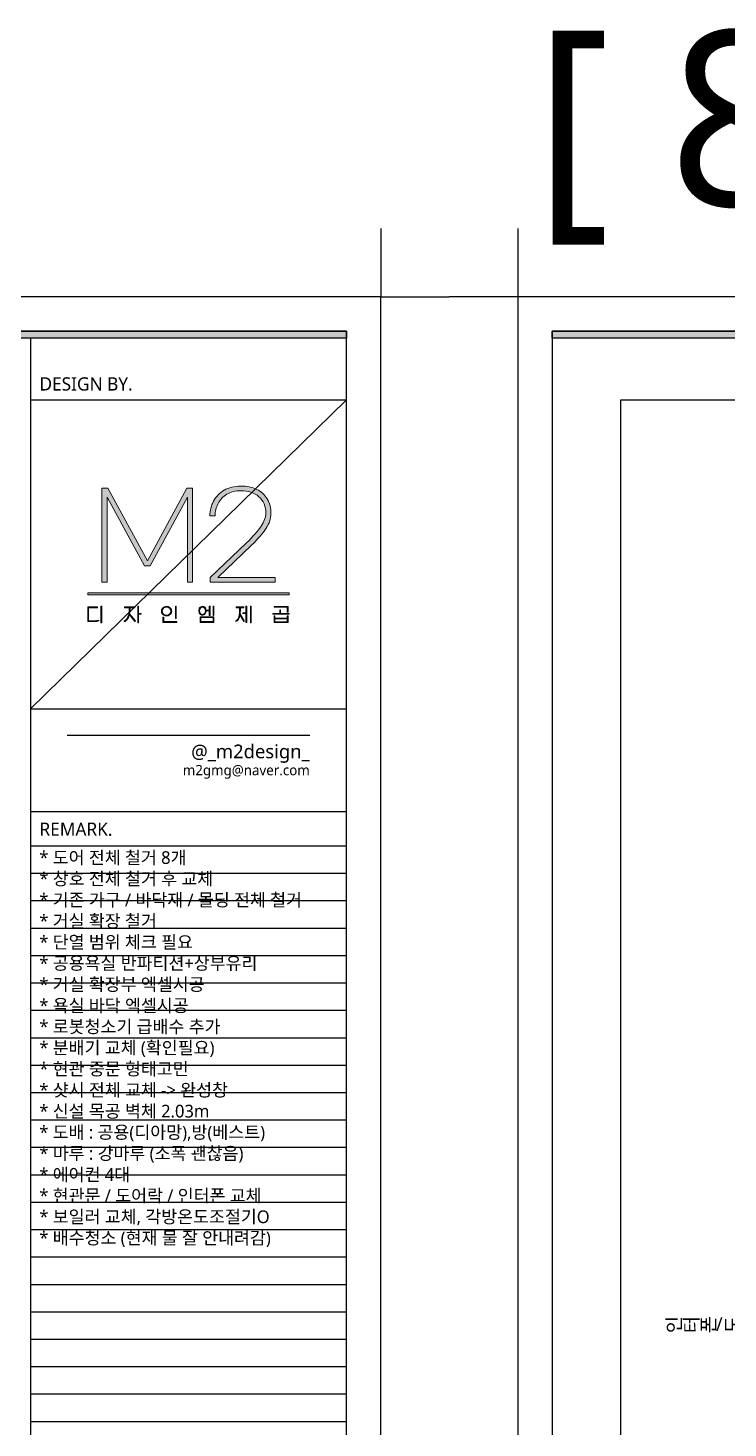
# Model space of a CAD drawing. Header units: millimetres. Extents: x -41292 to 298682, y -22072 to 33155.
# Drawn here: x 273610 to 278714, y 6749 to 16966 of the extents above; entities that cross this region are included whole.
import ezdxf
from ezdxf.enums import TextEntityAlignment as Align

# ---------------------------------------------------------------- set-up
doc = ezdxf.new("R2010")
doc.units = ezdxf.units.MM
doc.linetypes.add('CONT', pattern=[2, 1, 1])
for name, color, linetype in [('0-ELC TEXT', 7, 'Continuous'), ('03-TEXT', 3, 'Continuous'), ('_U+B808_U+C774_U+C5B4 2', 7, 'Continuous'), ('FORM(YOURNAME)-11', 1, 'Continuous'), ('S-DIM', 7, 'Continuous'), ('문자선', 3, 'Continuous'), ('인테리어_가구_제작', 6, 'Continuous')]:
    doc.layers.add(name, color=color, linetype=linetype)
doc.styles.add('HY 울릉도 L', font='@Microsoft JhengHei UI Light.ttf')
doc.styles.add('YOURNAME', font='@Microsoft JhengHei UI Light.ttf')
doc.styles.add('넥슨고딕', font='@Microsoft JhengHei Light.ttf')
doc.styles.add('돋움', font='malgun.ttf')
doc.styles.add('코레일둥고', font='@Microsoft JhengHei Light.ttf')
doc.dimstyles.new('50', dxfattribs={"dimscale": 50, "dimtxt": 2.5, "dimasz": 2.5, "dimexe": 1.25, "dimexo": 2, "dimtad": 0, "dimdec": 0, "dimtxsty": '넥슨고딕', "dimblk": 'DOTSMALL', "dimcen": 2.5, "dimclrd": 1, "dimclre": 1, "dimclrt": 2, "dimadec": 0, "dimazin": 0, "dimtfac": 1, "dimtdec": 0, "dimtix": 1, "dimtmove": 0, "dimatfit": 3, "dimldrblk": 'DOTSMALL', "dimfxl": 1.25, "dimarcsym": 0})
doc.dimstyles.new('60', dxfattribs={"dimscale": 60, "dimtxt": 2, "dimasz": 0.5, "dimexe": 1, "dimexo": 1, "dimgap": 1, "dimtad": 0, "dimdec": 0, "dimrnd": 0.05, "dimdsep": 46, "dimlunit": 6, "dimtxsty": 'HY 울릉도 L', "dimblk": 'ARCHTICK', "dimcen": 2.5, "dimdle": 1, "dimclrd": 1, "dimclre": 1, "dimclrt": 2, "dimadec": 0, "dimazin": 0, "dimtfac": 1, "dimtdec": 0, "dimtix": 1, "dimtmove": 2, "dimatfit": 3, "dimldrblk": 'ARCHTICK', "dimfxl": 1, "dimlwd": -1, "dimlwe": -1, "dimarcsym": 0})

# ---------------------------------------------------------------- blocks, each defined once
blk = doc.blocks.new('block 34')
at = {"layer": '_U+B808_U+C774_U+C5B4 2'}
h = blk.add_hatch(color=35, dxfattribs=at)
h.dxf.hatch_style = 2
h.paths.add_polyline_path([(674.6, -105.53), (675.73, -105.53), (683.42, -119.69), (691.1, -105.53), (692.22, -105.53), (692.22, -123.82), (691.22, -123.82), (691.22, -107.31), (683.97, -120.67), (682.84, -120.67), (675.59, -107.31), (675.59, -123.82), (674.6, -123.82)])
h = blk.add_hatch(color=35, dxfattribs=at)
h.dxf.hatch_style = 2
edge = h.paths.add_edge_path()
edge.add_spline(control_points=[(704.68, -105.78), (705.57, -106.21), (706.25, -106.83), (706.73, -107.63), (707.21, -108.43), (707.45, -109.38), (707.45, -110.46), (707.45, -111.43), (707.14, -112.39), (706.53, -113.34), (705.92, -114.29), (704.98, -115.38), (703.7, -116.62), (703.7, -116.62), (697.12, -122.91), (697.12, -122.91), (697.12, -122.91), (708.26, -122.91), (708.26, -122.91), (708.26, -122.91), (708.26, -123.82), (708.26, -123.82), (708.26, -123.82), (695.66, -123.82), (695.66, -123.82), (695.66, -123.82), (695.66, -122.91), (695.66, -122.91), (695.66, -122.91), (702.73, -116.15), (702.73, -116.15), (703.99, -114.93), (704.93, -113.86), (705.54, -112.95), (706.15, -112.03), (706.45, -111.2), (706.45, -110.46), (706.45, -109.07), (706.01, -107.98), (705.12, -107.2), (704.23, -106.42), (703.05, -106.03), (701.57, -106.03), (700.53, -106.03), (699.64, -106.26), (698.89, -106.71), (698.15, -107.15), (697.57, -107.75), (697.18, -108.5), (696.79, -109.25), (696.59, -110.06), (696.59, -110.94), (696.59, -110.94), (695.59, -110.94), (695.59, -110.94), (695.59, -109.89), (695.83, -108.93), (696.3, -108.05), (696.77, -107.17), (697.46, -106.46), (698.36, -105.93), (699.26, -105.4), (700.33, -105.13), (701.57, -105.13), (702.76, -105.13), (703.79, -105.35), (704.68, -105.78)], knot_values=[0, 0, 0, 0, 1, 1, 1, 2, 2, 2, 3, 3, 3, 4, 4, 4, 5, 5, 5, 6, 6, 6, 7, 7, 7, 8, 8, 8, 9, 9, 9, 10, 10, 10, 11, 11, 11, 12, 12, 12, 13, 13, 13, 14, 14, 14, 15, 15, 15, 16, 16, 16, 17, 17, 17, 18, 18, 18, 19, 19, 19, 20, 20, 20, 21, 21, 21, 22, 22, 22, 22], degree=3, periodic=0)
at = {"layer": '_U+B808_U+C774_U+C5B4 2', "lineweight": 0}
blk.add_lwpolyline([(674.6, -105.53), (675.73, -105.53), (683.42, -119.69), (691.1, -105.53), (692.22, -105.53), (692.22, -123.82), (691.22, -123.82), (691.22, -107.31), (683.97, -120.67), (682.84, -120.67), (675.59, -107.31), (675.59, -123.82), (674.6, -123.82), (674.6, -105.53)], dxfattribs=at)
blk.add_open_spline([(704.68, -105.78), (705.57, -106.21), (706.25, -106.83), (706.73, -107.63), (707.21, -108.43), (707.45, -109.38), (707.45, -110.46), (707.45, -111.43), (707.14, -112.39), (706.53, -113.34), (705.92, -114.29), (704.98, -115.38), (703.7, -116.62), (703.7, -116.62), (697.12, -122.91), (697.12, -122.91), (697.12, -122.91), (708.26, -122.91), (708.26, -122.91), (708.26, -122.91), (708.26, -123.82), (708.26, -123.82), (708.26, -123.82), (695.66, -123.82), (695.66, -123.82), (695.66, -123.82), (695.66, -122.91), (695.66, -122.91), (695.66, -122.91), (702.73, -116.15), (702.73, -116.15), (703.99, -114.93), (704.93, -113.86), (705.54, -112.95), (706.15, -112.03), (706.45, -111.2), (706.45, -110.46), (706.45, -109.07), (706.01, -107.98), (705.12, -107.2), (704.23, -106.42), (703.05, -106.03), (701.57, -106.03), (700.53, -106.03), (699.64, -106.26), (698.89, -106.71), (698.15, -107.15), (697.57, -107.75), (697.18, -108.5), (696.79, -109.25), (696.59, -110.06), (696.59, -110.94), (696.59, -110.94), (695.59, -110.94), (695.59, -110.94), (695.59, -109.89), (695.83, -108.93), (696.3, -108.05), (696.77, -107.17), (697.46, -106.46), (698.36, -105.93), (699.26, -105.4), (700.33, -105.13), (701.57, -105.13), (702.76, -105.13), (703.79, -105.35), (704.68, -105.78)], degree=3, knots=[0, 0, 0, 0, 1, 1, 1, 2, 2, 2, 3, 3, 3, 4, 4, 4, 5, 5, 5, 6, 6, 6, 7, 7, 7, 8, 8, 8, 9, 9, 9, 10, 10, 10, 11, 11, 11, 12, 12, 12, 13, 13, 13, 14, 14, 14, 15, 15, 15, 16, 16, 16, 17, 17, 17, 18, 18, 18, 19, 19, 19, 20, 20, 20, 21, 21, 21, 22, 22, 22, 22], dxfattribs=at)
blk = doc.blocks.new('block 35')
at = {"layer": '_U+B808_U+C774_U+C5B4 2'}
h = blk.add_hatch(color=35, dxfattribs=at)
h.dxf.hatch_style = 2
edge = h.paths.add_edge_path()
edge.add_spline(control_points=[(673.72, -128.8), (673.72, -128.8), (672, -128.8), (672, -128.8), (672, -128.8), (672, -131.36), (672, -131.36), (672, -131.36), (673.14, -131.36), (673.14, -131.36), (673.29, -131.36), (673.44, -131.34), (673.6, -131.31), (673.75, -131.28), (673.88, -131.24), (673.98, -131.2), (673.98, -131.2), (673.98, -131.35), (673.98, -131.35), (673.88, -131.4), (673.75, -131.44), (673.6, -131.47), (673.45, -131.49), (673.3, -131.51), (673.14, -131.51), (673.14, -131.51), (671.83, -131.51), (671.83, -131.51), (671.83, -131.51), (671.83, -128.65), (671.83, -128.65), (671.83, -128.65), (673.72, -128.65), (673.72, -128.65), (673.72, -128.65), (673.72, -128.8), (673.72, -128.8)], knot_values=[0, 0, 0, 0, 1, 1, 1, 2, 2, 2, 3, 3, 3, 4, 4, 4, 5, 5, 5, 6, 6, 6, 7, 7, 7, 8, 8, 8, 9, 9, 9, 10, 10, 10, 11, 11, 11, 12, 12, 12, 12], degree=3, periodic=0)
h.paths.add_polyline_path([(674.54, -131.73), (674.38, -131.74), (674.38, -128.5), (674.54, -128.5)])
h = blk.add_hatch(color=35, dxfattribs=at)
h.dxf.hatch_style = 2
edge = h.paths.add_edge_path()
edge.add_spline(control_points=[(679.96, -130.01), (679.96, -130.01), (681.09, -131.37), (681.09, -131.37), (681.09, -131.37), (680.96, -131.47), (680.96, -131.47), (680.96, -131.47), (679.92, -130.19), (679.92, -130.19), (679.82, -130.57), (679.69, -130.87), (679.52, -131.09), (679.35, -131.32), (679.14, -131.46), (678.9, -131.51), (678.9, -131.51), (678.9, -131.36), (678.9, -131.36), (679.11, -131.3), (679.3, -131.16), (679.45, -130.93), (679.6, -130.7), (679.71, -130.39), (679.79, -130.03), (679.86, -129.66), (679.91, -129.25), (679.91, -128.8), (679.91, -128.8), (678.97, -128.8), (678.97, -128.8), (678.97, -128.8), (678.97, -128.65), (678.97, -128.65), (678.97, -128.65), (681, -128.65), (681, -128.65), (681, -128.65), (681, -128.8), (681, -128.8), (681, -128.8), (680.07, -128.8), (680.07, -128.8), (680.06, -129.26), (680.03, -129.66), (679.96, -130.01)], knot_values=[0, 0, 0, 0, 1, 1, 1, 2, 2, 2, 3, 3, 3, 4, 4, 4, 5, 5, 5, 6, 6, 6, 7, 7, 7, 8, 8, 8, 9, 9, 9, 10, 10, 10, 11, 11, 11, 12, 12, 12, 13, 13, 13, 14, 14, 14, 15, 15, 15, 15], degree=3, periodic=0)
h.paths.add_polyline_path([(682.21, -130.06), (681.69, -130.06), (681.69, -131.73), (681.54, -131.73), (681.54, -128.5), (681.69, -128.5), (681.69, -129.92), (682.21, -129.92)])
h = blk.add_hatch(color=35, dxfattribs=at)
h.dxf.hatch_style = 2
edge = h.paths.add_edge_path()
edge.add_spline(control_points=[(687.69, -128.68), (687.84, -128.76), (687.95, -128.87), (688.03, -129.01), (688.11, -129.15), (688.15, -129.3), (688.15, -129.47), (688.15, -129.64), (688.11, -129.8), (688.03, -129.94), (687.95, -130.08), (687.84, -130.19), (687.69, -130.27), (687.54, -130.35), (687.36, -130.39), (687.15, -130.39), (686.95, -130.39), (686.77, -130.35), (686.62, -130.27), (686.47, -130.19), (686.36, -130.08), (686.28, -129.94), (686.2, -129.8), (686.16, -129.64), (686.16, -129.47), (686.16, -129.3), (686.2, -129.15), (686.28, -129.01), (686.36, -128.87), (686.47, -128.76), (686.62, -128.68), (686.77, -128.6), (686.95, -128.56), (687.15, -128.56), (687.36, -128.56), (687.54, -128.6), (687.69, -128.68)], knot_values=[0, 0, 0, 0, 1, 1, 1, 2, 2, 2, 3, 3, 3, 4, 4, 4, 5, 5, 5, 6, 6, 6, 7, 7, 7, 8, 8, 8, 9, 9, 9, 10, 10, 10, 11, 11, 11, 12, 12, 12, 12], degree=3, periodic=0)
edge = h.paths.add_edge_path()
edge.add_spline(control_points=[(686.72, -128.79), (686.59, -128.86), (686.49, -128.95), (686.43, -129.07), (686.36, -129.18), (686.32, -129.32), (686.32, -129.47), (686.32, -129.63), (686.36, -129.76), (686.43, -129.88), (686.49, -130), (686.59, -130.09), (686.72, -130.15), (686.84, -130.22), (686.99, -130.25), (687.15, -130.25), (687.32, -130.25), (687.46, -130.22), (687.59, -130.15), (687.72, -130.09), (687.81, -130), (687.88, -129.88), (687.95, -129.76), (687.98, -129.63), (687.98, -129.47), (687.98, -129.32), (687.95, -129.18), (687.88, -129.07), (687.81, -128.95), (687.72, -128.86), (687.59, -128.79), (687.46, -128.73), (687.32, -128.7), (687.15, -128.7), (686.99, -128.7), (686.84, -128.73), (686.72, -128.79)], knot_values=[0, 0, 0, 0, 1, 1, 1, 2, 2, 2, 3, 3, 3, 4, 4, 4, 5, 5, 5, 6, 6, 6, 7, 7, 7, 8, 8, 8, 9, 9, 9, 10, 10, 10, 11, 11, 11, 12, 12, 12, 12], degree=3, periodic=0)
h.paths.add_polyline_path([(686.6, -131.51), (689.15, -131.51), (689.15, -131.66), (686.44, -131.66), (686.44, -130.66), (686.6, -130.66)])
h.paths.add_polyline_path([(689.03, -130.91), (688.87, -130.91), (688.87, -128.5), (689.03, -128.5)])
h = blk.add_hatch(color=35, dxfattribs=at)
h.dxf.hatch_style = 2
edge = h.paths.add_edge_path()
edge.add_spline(control_points=[(694.67, -130), (694.55, -130.16), (694.37, -130.23), (694.14, -130.23), (693.91, -130.23), (693.73, -130.16), (693.61, -130), (693.48, -129.84), (693.42, -129.64), (693.42, -129.39), (693.42, -129.14), (693.48, -128.94), (693.61, -128.78), (693.73, -128.62), (693.91, -128.54), (694.14, -128.54), (694.35, -128.54), (694.51, -128.61), (694.63, -128.74), (694.75, -128.87), (694.83, -129.04), (694.85, -129.25), (694.85, -129.25), (695.45, -129.25), (695.45, -129.25), (695.45, -129.25), (695.45, -128.52), (695.45, -128.52), (695.45, -128.52), (695.61, -128.52), (695.61, -128.52), (695.61, -128.52), (695.61, -130.29), (695.61, -130.29), (695.61, -130.29), (695.45, -130.29), (695.45, -130.29), (695.45, -130.29), (695.45, -129.4), (695.45, -129.4), (695.45, -129.4), (694.86, -129.4), (694.86, -129.4), (694.85, -129.64), (694.79, -129.85), (694.67, -130)], knot_values=[0, 0, 0, 0, 1, 1, 1, 2, 2, 2, 3, 3, 3, 4, 4, 4, 5, 5, 5, 6, 6, 6, 7, 7, 7, 8, 8, 8, 9, 9, 9, 10, 10, 10, 11, 11, 11, 12, 12, 12, 13, 13, 13, 14, 14, 14, 15, 15, 15, 15], degree=3, periodic=0)
edge = h.paths.add_edge_path()
edge.add_spline(control_points=[(693.73, -129.9), (693.83, -130.03), (693.97, -130.09), (694.14, -130.09), (694.31, -130.09), (694.45, -130.03), (694.55, -129.9), (694.65, -129.78), (694.7, -129.61), (694.7, -129.39), (694.7, -129.17), (694.65, -129), (694.55, -128.87), (694.45, -128.75), (694.31, -128.69), (694.14, -128.69), (693.97, -128.69), (693.83, -128.75), (693.73, -128.87), (693.63, -129), (693.58, -129.17), (693.58, -129.39), (693.58, -129.61), (693.63, -129.78), (693.73, -129.9)], knot_values=[0, 0, 0, 0, 1, 1, 1, 2, 2, 2, 3, 3, 3, 4, 4, 4, 5, 5, 5, 6, 6, 6, 7, 7, 7, 8, 8, 8, 8], degree=3, periodic=0)
h.paths.add_polyline_path([(693.69, -130.55), (696.36, -130.55), (696.36, -131.66), (693.69, -131.66)])
h.paths.add_polyline_path([(693.85, -131.51), (696.2, -131.51), (696.2, -130.7), (693.85, -130.7)])
h.paths.add_polyline_path([(696.36, -128.5), (696.36, -130.32), (696.2, -130.32), (696.2, -128.5)])
h = blk.add_hatch(color=35, dxfattribs=at)
h.dxf.hatch_style = 2
edge = h.paths.add_edge_path()
edge.add_spline(control_points=[(701.46, -129.93), (701.46, -129.93), (702.28, -131.39), (702.28, -131.39), (702.28, -131.39), (702.15, -131.47), (702.15, -131.47), (702.15, -131.47), (701.43, -130.17), (701.43, -130.17), (701.3, -130.94), (701.03, -131.39), (700.63, -131.51), (700.63, -131.51), (700.63, -131.35), (700.63, -131.35), (700.88, -131.26), (701.06, -130.99), (701.18, -130.55), (701.3, -130.1), (701.37, -129.52), (701.37, -128.8), (701.37, -128.8), (700.67, -128.8), (700.67, -128.8), (700.67, -128.8), (700.67, -128.65), (700.67, -128.65), (700.67, -128.65), (702.19, -128.65), (702.19, -128.65), (702.19, -128.65), (702.19, -128.8), (702.19, -128.8), (702.19, -128.8), (701.53, -128.8), (701.53, -128.8), (701.52, -129.25), (701.5, -129.63), (701.46, -129.93)], knot_values=[0, 0, 0, 0, 1, 1, 1, 2, 2, 2, 3, 3, 3, 4, 4, 4, 5, 5, 5, 6, 6, 6, 7, 7, 7, 8, 8, 8, 9, 9, 9, 10, 10, 10, 11, 11, 11, 12, 12, 12, 13, 13, 13, 13], degree=3, periodic=0)
h.paths.add_polyline_path([(702.59, -128.52), (702.75, -128.52), (702.75, -131.68), (702.59, -131.68), (702.59, -129.95), (702, -129.95), (702, -129.8), (702.59, -129.8)])
h.paths.add_polyline_path([(703.61, -128.5), (703.61, -131.73), (703.45, -131.73), (703.45, -128.5)])
h = blk.add_hatch(color=35, dxfattribs=at)
h.dxf.hatch_style = 2
h.paths.add_polyline_path([(711.02, -129.93), (711.02, -130.07), (707.82, -130.07), (707.82, -129.93), (709.16, -129.93), (709.16, -129.2), (709.32, -129.2), (709.32, -129.93)])
h.paths.add_polyline_path([(710.61, -128.72), (708.07, -128.72), (708.07, -128.57), (710.77, -128.57), (710.77, -129.64), (710.61, -129.64)])
h.paths.add_polyline_path([(710.61, -130.36), (710.77, -130.36), (710.77, -131.66), (708.08, -131.66), (708.08, -130.36), (708.24, -130.36), (708.24, -130.83), (710.61, -130.83)])
h.paths.add_polyline_path([(710.61, -131.52), (710.61, -130.97), (708.24, -130.97), (708.24, -131.52)])
at = {"layer": '_U+B808_U+C774_U+C5B4 2', "lineweight": 0}
for points in [[(674.54, -131.73), (674.38, -131.74), (674.38, -128.5), (674.54, -128.5), (674.54, -131.73)], [(682.21, -130.06), (681.69, -130.06), (681.69, -131.73), (681.54, -131.73), (681.54, -128.5), (681.69, -128.5), (681.69, -129.92), (682.21, -129.92), (682.21, -130.06)], [(686.6, -131.51), (689.15, -131.51), (689.15, -131.66), (686.44, -131.66), (686.44, -130.66), (686.6, -130.66), (686.6, -131.51)], [(689.03, -130.91), (688.87, -130.91), (688.87, -128.5), (689.03, -128.5), (689.03, -130.91)], [(693.69, -130.55), (696.36, -130.55), (696.36, -131.66), (693.69, -131.66), (693.69, -130.55)], [(693.85, -131.51), (696.2, -131.51), (696.2, -130.7), (693.85, -130.7), (693.85, -131.51)], [(696.36, -128.5), (696.36, -130.32), (696.2, -130.32), (696.2, -128.5), (696.36, -128.5)], [(702.59, -128.52), (702.75, -128.52), (702.75, -131.68), (702.59, -131.68), (702.59, -129.95), (702, -129.95), (702, -129.8), (702.59, -129.8), (702.59, -128.52)], [(703.61, -128.5), (703.61, -131.73), (703.45, -131.73), (703.45, -128.5), (703.61, -128.5)], [(711.02, -129.93), (711.02, -130.07), (707.82, -130.07), (707.82, -129.93), (709.16, -129.93), (709.16, -129.2), (709.32, -129.2), (709.32, -129.93), (711.02, -129.93)], [(710.61, -128.72), (708.07, -128.72), (708.07, -128.57), (710.77, -128.57), (710.77, -129.64), (710.61, -129.64), (710.61, -128.72)], [(710.61, -130.36), (710.77, -130.36), (710.77, -131.66), (708.08, -131.66), (708.08, -130.36), (708.24, -130.36), (708.24, -130.83), (710.61, -130.83), (710.61, -130.36)], [(710.61, -131.52), (710.61, -130.97), (708.24, -130.97), (708.24, -131.52), (710.61, -131.52)]]:
    blk.add_lwpolyline(points, dxfattribs=at)
for points, knots in [([(673.72, -128.8), (673.72, -128.8), (672, -128.8), (672, -128.8), (672, -128.8), (672, -131.36), (672, -131.36), (672, -131.36), (673.14, -131.36), (673.14, -131.36), (673.29, -131.36), (673.44, -131.34), (673.6, -131.31), (673.75, -131.28), (673.88, -131.24), (673.98, -131.2), (673.98, -131.2), (673.98, -131.35), (673.98, -131.35), (673.88, -131.4), (673.75, -131.44), (673.6, -131.47), (673.45, -131.49), (673.3, -131.51), (673.14, -131.51), (673.14, -131.51), (671.83, -131.51), (671.83, -131.51), (671.83, -131.51), (671.83, -128.65), (671.83, -128.65), (671.83, -128.65), (673.72, -128.65), (673.72, -128.65), (673.72, -128.65), (673.72, -128.8), (673.72, -128.8)], [0, 0, 0, 0, 1, 1, 1, 2, 2, 2, 3, 3, 3, 4, 4, 4, 5, 5, 5, 6, 6, 6, 7, 7, 7, 8, 8, 8, 9, 9, 9, 10, 10, 10, 11, 11, 11, 12, 12, 12, 12]), ([(679.96, -130.01), (679.96, -130.01), (681.09, -131.37), (681.09, -131.37), (681.09, -131.37), (680.96, -131.47), (680.96, -131.47), (680.96, -131.47), (679.92, -130.19), (679.92, -130.19), (679.82, -130.57), (679.69, -130.87), (679.52, -131.09), (679.35, -131.32), (679.14, -131.46), (678.9, -131.51), (678.9, -131.51), (678.9, -131.36), (678.9, -131.36), (679.11, -131.3), (679.3, -131.16), (679.45, -130.93), (679.6, -130.7), (679.71, -130.39), (679.79, -130.03), (679.86, -129.66), (679.91, -129.25), (679.91, -128.8), (679.91, -128.8), (678.97, -128.8), (678.97, -128.8), (678.97, -128.8), (678.97, -128.65), (678.97, -128.65), (678.97, -128.65), (681, -128.65), (681, -128.65), (681, -128.65), (681, -128.8), (681, -128.8), (681, -128.8), (680.07, -128.8), (680.07, -128.8), (680.06, -129.26), (680.03, -129.66), (679.96, -130.01)], [0, 0, 0, 0, 1, 1, 1, 2, 2, 2, 3, 3, 3, 4, 4, 4, 5, 5, 5, 6, 6, 6, 7, 7, 7, 8, 8, 8, 9, 9, 9, 10, 10, 10, 11, 11, 11, 12, 12, 12, 13, 13, 13, 14, 14, 14, 15, 15, 15, 15]), ([(687.69, -128.68), (687.84, -128.76), (687.95, -128.87), (688.03, -129.01), (688.11, -129.15), (688.15, -129.3), (688.15, -129.47), (688.15, -129.64), (688.11, -129.8), (688.03, -129.94), (687.95, -130.08), (687.84, -130.19), (687.69, -130.27), (687.54, -130.35), (687.36, -130.39), (687.15, -130.39), (686.95, -130.39), (686.77, -130.35), (686.62, -130.27), (686.47, -130.19), (686.36, -130.08), (686.28, -129.94), (686.2, -129.8), (686.16, -129.64), (686.16, -129.47), (686.16, -129.3), (686.2, -129.15), (686.28, -129.01), (686.36, -128.87), (686.47, -128.76), (686.62, -128.68), (686.77, -128.6), (686.95, -128.56), (687.15, -128.56), (687.36, -128.56), (687.54, -128.6), (687.69, -128.68)], [0, 0, 0, 0, 1, 1, 1, 2, 2, 2, 3, 3, 3, 4, 4, 4, 5, 5, 5, 6, 6, 6, 7, 7, 7, 8, 8, 8, 9, 9, 9, 10, 10, 10, 11, 11, 11, 12, 12, 12, 12]), ([(686.72, -128.79), (686.59, -128.86), (686.49, -128.95), (686.43, -129.07), (686.36, -129.18), (686.32, -129.32), (686.32, -129.47), (686.32, -129.63), (686.36, -129.76), (686.43, -129.88), (686.49, -130), (686.59, -130.09), (686.72, -130.15), (686.84, -130.22), (686.99, -130.25), (687.15, -130.25), (687.32, -130.25), (687.46, -130.22), (687.59, -130.15), (687.72, -130.09), (687.81, -130), (687.88, -129.88), (687.95, -129.76), (687.98, -129.63), (687.98, -129.47), (687.98, -129.32), (687.95, -129.18), (687.88, -129.07), (687.81, -128.95), (687.72, -128.86), (687.59, -128.79), (687.46, -128.73), (687.32, -128.7), (687.15, -128.7), (686.99, -128.7), (686.84, -128.73), (686.72, -128.79)], [0, 0, 0, 0, 1, 1, 1, 2, 2, 2, 3, 3, 3, 4, 4, 4, 5, 5, 5, 6, 6, 6, 7, 7, 7, 8, 8, 8, 9, 9, 9, 10, 10, 10, 11, 11, 11, 12, 12, 12, 12]), ([(694.67, -130), (694.55, -130.16), (694.37, -130.23), (694.14, -130.23), (693.91, -130.23), (693.73, -130.16), (693.61, -130), (693.48, -129.84), (693.42, -129.64), (693.42, -129.39), (693.42, -129.14), (693.48, -128.94), (693.61, -128.78), (693.73, -128.62), (693.91, -128.54), (694.14, -128.54), (694.35, -128.54), (694.51, -128.61), (694.63, -128.74), (694.75, -128.87), (694.83, -129.04), (694.85, -129.25), (694.85, -129.25), (695.45, -129.25), (695.45, -129.25), (695.45, -129.25), (695.45, -128.52), (695.45, -128.52), (695.45, -128.52), (695.61, -128.52), (695.61, -128.52), (695.61, -128.52), (695.61, -130.29), (695.61, -130.29), (695.61, -130.29), (695.45, -130.29), (695.45, -130.29), (695.45, -130.29), (695.45, -129.4), (695.45, -129.4), (695.45, -129.4), (694.86, -129.4), (694.86, -129.4), (694.85, -129.64), (694.79, -129.85), (694.67, -130)], [0, 0, 0, 0, 1, 1, 1, 2, 2, 2, 3, 3, 3, 4, 4, 4, 5, 5, 5, 6, 6, 6, 7, 7, 7, 8, 8, 8, 9, 9, 9, 10, 10, 10, 11, 11, 11, 12, 12, 12, 13, 13, 13, 14, 14, 14, 15, 15, 15, 15]), ([(693.73, -129.9), (693.83, -130.03), (693.97, -130.09), (694.14, -130.09), (694.31, -130.09), (694.45, -130.03), (694.55, -129.9), (694.65, -129.78), (694.7, -129.61), (694.7, -129.39), (694.7, -129.17), (694.65, -129), (694.55, -128.87), (694.45, -128.75), (694.31, -128.69), (694.14, -128.69), (693.97, -128.69), (693.83, -128.75), (693.73, -128.87), (693.63, -129), (693.58, -129.17), (693.58, -129.39), (693.58, -129.61), (693.63, -129.78), (693.73, -129.9)], [0, 0, 0, 0, 1, 1, 1, 2, 2, 2, 3, 3, 3, 4, 4, 4, 5, 5, 5, 6, 6, 6, 7, 7, 7, 8, 8, 8, 8]), ([(701.46, -129.93), (701.46, -129.93), (702.28, -131.39), (702.28, -131.39), (702.28, -131.39), (702.15, -131.47), (702.15, -131.47), (702.15, -131.47), (701.43, -130.17), (701.43, -130.17), (701.3, -130.94), (701.03, -131.39), (700.63, -131.51), (700.63, -131.51), (700.63, -131.35), (700.63, -131.35), (700.88, -131.26), (701.06, -130.99), (701.18, -130.55), (701.3, -130.1), (701.37, -129.52), (701.37, -128.8), (701.37, -128.8), (700.67, -128.8), (700.67, -128.8), (700.67, -128.8), (700.67, -128.65), (700.67, -128.65), (700.67, -128.65), (702.19, -128.65), (702.19, -128.65), (702.19, -128.65), (702.19, -128.8), (702.19, -128.8), (702.19, -128.8), (701.53, -128.8), (701.53, -128.8), (701.52, -129.25), (701.5, -129.63), (701.46, -129.93)], [0, 0, 0, 0, 1, 1, 1, 2, 2, 2, 3, 3, 3, 4, 4, 4, 5, 5, 5, 6, 6, 6, 7, 7, 7, 8, 8, 8, 9, 9, 9, 10, 10, 10, 11, 11, 11, 12, 12, 12, 13, 13, 13, 13])]:
    blk.add_open_spline(points, degree=3, knots=knots, dxfattribs=at)
blk = doc.blocks.new('block 33')
at = {"layer": '_U+B808_U+C774_U+C5B4 2'}
for name in ['block 34', 'block 35']:
    blk.add_blockref(name, (0, 0), dxfattribs=at)
blk = doc.blocks.new('block 32')
at = {"layer": '_U+B808_U+C774_U+C5B4 2'}
h = blk.add_hatch(color=35, dxfattribs=at)
h.dxf.hatch_style = 2
h.paths.add_polyline_path([(711.02, -126.32), (671.83, -126.32), (671.83, -125.91), (711.02, -125.91)])
at = {"layer": '_U+B808_U+C774_U+C5B4 2', "lineweight": 0}
blk.add_lwpolyline([(711.02, -126.32), (671.83, -126.32), (671.83, -125.91), (711.02, -125.91), (711.02, -126.32)], dxfattribs=at)
at = {"layer": '_U+B808_U+C774_U+C5B4 2'}
blk.add_blockref('block 33', (0, 0), dxfattribs=at)
blk = doc.blocks.new('FORM-ELEVATION')
at = {"layer": 'FORM(YOURNAME)-11'}
h = blk.add_hatch(color=256, dxfattribs=at)
h.dxf.hatch_style = 1
h.paths.add_polyline_path([(-10309, 35708), (71691, 35708), (71691, 35508), (-10309, 35508)])
h.paths.add_polyline_path([(-10309, -21492), (71691, -21492), (71691, -21692), (-10309, -21692)])
at = {"layer": 'Defpoints', "color": 158}
for p, q in [((62481, 35508), (62481, -21492)), ((62481, 33708), (71691, 33708)), ((62481, 24686), (71691, 33708)), ((62481, 24686), (71691, 24686)), ((62481, 20686), (71691, 20686)), ((62481, 19886), (71691, 19886)), ((62481, 19086), (71691, 19086)), ((62481, 18286), (71691, 18286)), ((62481, 17486), (71691, 17486)), ((62481, 16686), (71691, 16686)), ((62481, 15886), (71691, 15886)), ((62481, 15086), (71691, 15086)), ((62481, 14286), (71691, 14286)), ((62481, 13486), (71691, 13486)), ((62481, 12686), (71691, 12686)), ((62481, 11886), (71691, 11886)), ((62481, 11086), (71691, 11086)), ((62481, 10286), (71691, 10286)), ((62481, 9486), (71691, 9486)), ((62481, 8686), (71691, 8686)), ((62481, 7886), (71691, 7886)), ((62481, 7086), (71691, 7086)), ((62481, 6286), (71691, 6286)), ((62481, 5486), (71691, 5486)), ((62481, 4686), (71691, 4686)), ((62481, 3886), (71691, 3886))]:
    blk.add_line(p, q, dxfattribs=at)
at = {"layer": 'Defpoints', "color": 1}
for points in [[(-11309, 38708), (-11309, 36708), (-13309, 36708)], [(72691, 38708), (72691, 36708), (74691, 36708)]]:
    blk.add_lwpolyline(points, dxfattribs=at)
at = {"layer": 'Defpoints', "color": 158}
blk.add_lwpolyline([(-10309, -21692), (71691, -21692), (71691, 35708), (-10309, 35708)], close=True, dxfattribs=at)
at = {"layer": 'Defpoints'}
blk.add_lwpolyline([(-8309, 33708), (61071, 33708), (61071, -19692), (-8309, -19692)], close=True, dxfattribs=at)
at = {"layer": 'FORM(YOURNAME)-11', "color": 251}
blk.add_line((63550, 23916), (70622, 23916), dxfattribs=at)
at = {"layer": 'FORM(YOURNAME)-11', "color": 14}
blk.add_line((62481, 21686), (71691, 21686), dxfattribs=at)
at = {"layer": 'FORM(YOURNAME)-11', "color": 250}
blk.add_lwpolyline([(-11309, -22692), (72691, -22692), (72691, 36708), (-11309, 36708)], close=True, dxfattribs=at)
at = {"layer": 'FORM(YOURNAME)-11'}
blk.add_lwpolyline([(-10309, 35708), (71691, 35708), (71691, 35508), (-10309, 35508)], close=True, dxfattribs=at)
at = {"layer": '_U+B808_U+C774_U+C5B4 2', "xscale": 150, "yscale": 150, "zscale": 150}
blk.add_blockref('block 32', (-36628, 46957), dxfattribs=at)
at = {"layer": 'FORM(YOURNAME)-11', "color": 14, "style": 'YOURNAME'}
for s, p in [('DESIGN BY.', (62739, 34170)), ('REMARK.', (62739, 21172))]:
    blk.add_text(s, height=386.1, dxfattribs=at).set_placement(p, align=Align.MIDDLE_LEFT)
for s, height, width, p in [('@_m2design_', 400, 1.03, (70622, 23242)), ('m2gmg@naver.com', 300, 0.995, (70622, 22747))]:
    blk.add_text(s, height=height, dxfattribs=dict(at, width=width)).set_placement(p, align=Align.RIGHT)
at = {"layer": 'FORM(YOURNAME)-11', "color": 3, "style": 'YOURNAME'}
for tag, height, p in [('1', 451, (71041, -1219)), ('2', 451, (71041, -1863)), ('3', 451, (71041, -3150)), ('4', 451, (71041, -5081)), ('5', 515, (71041, -7398)), ('6', 515, (71041, -9650)), ('7', 515, (71041, -11903)), ('8', 515, (71041, -14155)), ('9', 515, (71041, -16408)), ('10', 515, (66791, -18596)), ('11', 515, (71041, -18660)), ('12', 515, (66791, -20848)), ('13', 515, (71041, -20848))]:
    blk.add_attdef(tag, text='', height=height, dxfattribs=at).set_placement(p, align=Align.MIDDLE_RIGHT)
blk = doc.blocks.new('_DotSmall')
at = {"color": 0, "linetype": 'ByBlock', "const_width": 0.5}
blk.add_lwpolyline([(-0.0625, 0, 1), (0.0625, 0, 1)], format="xyb", close=True, dxfattribs=at)
blk = doc.blocks.new('_ArchTick')
at = {"color": 0, "linetype": 'ByBlock', "const_width": 0.15}
blk.add_lwpolyline([(-0.5, -0.5), (0.5, 0.5)], dxfattribs=at)
blk = doc.blocks.new('*D578')
at = {"layer": 'Defpoints', "color": 0, "transparency": 16777216}
for p in [(289033, 12089), (289033, 8489), (289178, 8489), (275458, -11031), (275633, -11031), (275458, -11465)]:
    blk.add_point(p, dxfattribs=at)
at = {"layer": 'S-DIM', "color": 1, "transparency": 16777216}
for p, q in [((289093, 12089), (289238, 12089)), ((289178, 12149), (289178, 10002)), ((289178, 8429), (289178, 9507)), ((289093, 8489), (289238, 8489))]:
    blk.add_line(p, q, dxfattribs=at)
at = {"layer": 'S-DIM', "color": 1, "lineweight": -2, "transparency": 16777216}
for p, q in [((275558, -11031), (275696, -11031)), ((275633, -11031), (275633, -11086)), ((275633, -11465), (275633, -11410)), ((275558, -11465), (275696, -11465))]:
    blk.add_line(p, q, dxfattribs=at)
at = {"layer": 'S-DIM', "color": 1, "transparency": 16777216, "xscale": 30, "yscale": 30, "zscale": 30}
for p, rotation in [((289178, 12089), 90), ((289178, 8489), 270)]:
    blk.add_blockref('_ArchTick', p, dxfattribs=dict(at, rotation=rotation))
at = {"layer": 'S-DIM', "color": 1, "lineweight": -2, "transparency": 16777216, "xscale": 125, "yscale": 125, "zscale": 125}
for p, rotation in [((275633, -11031), 90), ((275633, -11465), 270)]:
    blk.add_blockref('_DotSmall', p, dxfattribs=dict(at, rotation=rotation))
at = {"layer": 'S-DIM', "color": 2, "transparency": 16777216, "attachment_point": 5, "rotation": 90}
for s, insert, char_height, style in [('3,600', (289178, 9754), 120, 'HY 울릉도 L'), ('435', (275633, -11248), 125, '넥슨고딕')]:
    blk.add_mtext(s, dxfattribs=dict(at, insert=insert, char_height=char_height, style=style))

msp = doc.modelspace()

# ---------------------------------------------------------------- block references
at = {"layer": '인테리어_가구_제작', "color": 8, "linetype": 'CONT', "ltscale": 200, "xscale": 0.25, "yscale": 0.25, "zscale": 0.25}
for p in [(258008.82, 5826.1), (280008.82, 5826.1)]:
    msp.add_blockref('FORM-ELEVATION', p, dxfattribs=at)

# ---------------------------------------------------------------- texts
at = {"layer": '0-ELC TEXT', "style": '코레일둥고'}
msp.add_text('인터폰/도어락교체 (지문인식)', height=100, dxfattribs=at).set_placement((278250.47, 7457.71))
at = {"layer": '03-TEXT', "style": '코레일둥고'}
msp.add_text('[ 8.10 ]', height=1279.111, dxfattribs=at).set_placement((279936.83, 15667.21), align=Align.CENTER)
at = {"layer": '문자선', "insert": (273692.4, 10958.03), "char_height": 92.4885, "attachment_point": 1, "style": '돋움'}
msp.add_mtext_dynamic_manual_height_columns('* 도어 전체 철거 8개  \\P* 창호 전체 철거 후 교체\\P* 기존 가구 / 바닥재 / 몰딩 전체 철거\\P* 거실 확장 철거\\P* 단열 범위 체크 필요\\P* 공용욕실 반파티션+상부유리\\P* 거실 확장부 엑셀시공\\P* 욕실 바닥 엑셀시공\\P* 로봇청소기 급배수 추가\\P* 분배기 교체 (확인필요)\\P* 현관 중문 형태고민\\P* 샷시 전체 교체 -> 완성창\\P* 신설 목공 벽체 2.03m\\P* 도배 : 공용(디아망),방(베스트)\\P* 마루 : 강마루 (소폭 괜찮음)\\P* 에어컨 4대\\P* 현관문 / 도어락 / 인터폰 교체\\P* 보일러 교체, 각방온도조절기O\\P* 배수청소 (현재 물 잘 안내려감)', width=2262.594, gutter_width=137.54, heights=[4378.96], dxfattribs=at)

# ---------------------------------------------------------------- dimensions: what is measured, and where the dimension line sits
at = {"layer": 'S-DIM'}
dim = msp.add_linear_dim(base=(275633.18, -11030.75), p1=(275457.59, -11465.28), p2=(275457.59, -11030.75), angle=90, dimstyle='50', dxfattribs=at)
dim.commit()
dim.dimension.update_dxf_attribs({"geometry": '*D578', "text_midpoint": (275633.18, -11248.02)})
dim = msp.add_linear_dim(base=(289178.03, 8489.4), p1=(289033.38, 12089.4), p2=(289033.38, 8489.4), angle=90, dimstyle='60', dxfattribs=at)
dim.commit()
dim.dimension.update_dxf_attribs({"geometry": '*D578', "text_midpoint": (289178.03, 9754.37), "dimtype": 160})

doc.saveas('drawing.dxf')
